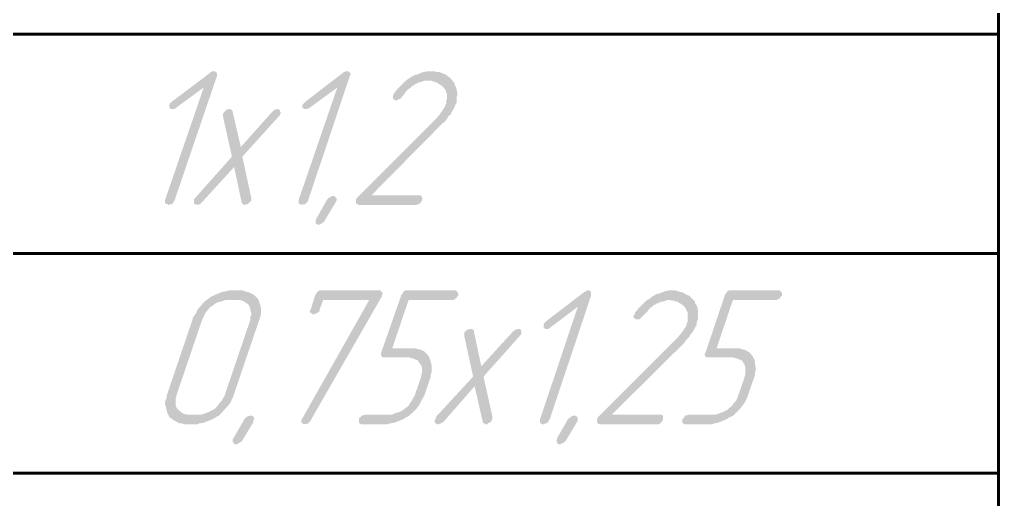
# Model space of a CAD drawing. Extents: x 346 to 4955, y 45 to 639.
# Drawn here: x 1548.9 to 1582.28, y 140.68 to 157.03 of the extents above; entities that cross this region are included whole.
import ezdxf

# ---------------------------------------------------------------- set-up
doc = ezdxf.new("R2010")
doc.units = 0
doc.header["$MEASUREMENT"] = 0
doc.layers.add('PDF _Геометрия', color=7, linetype='CONTINUOUS')
doc.layers.add('PDF _Сплошная заливка', color=7, linetype='CONTINUOUS')

msp = doc.modelspace()

# ---------------------------------------------------------------- hatches: boundary and pattern name
at = {"layer": 'PDF _Сплошная заливка', "transparency": 33554559}
for points in [[(1555.56, 155.27), (1555.586, 155.244), (1555.611, 155.219), (1555.636, 155.219), (1555.636, 155.194), (1555.636, 155.143), (1555.636, 155.118), (1554.194, 150.89), (1554.194, 150.865), (1554.168, 150.839), (1554.143, 150.789), (1554.118, 150.764), (1554.092, 150.738), (1554.067, 150.738), (1554.042, 150.738), (1553.991, 150.713), (1553.966, 150.713), (1553.966, 150.738), (1553.941, 150.738), (1553.89, 150.764), (1553.865, 150.764), (1553.865, 150.789), (1553.865, 150.839), (1553.865, 150.89), (1555.181, 154.713), (1554.244, 154.029), (1554.244, 154.004), (1554.219, 154.004), (1554.168, 153.979), (1554.118, 153.979), (1554.092, 153.979), (1554.067, 153.979), (1554.042, 153.979), (1554.017, 154.029), (1554.017, 154.029), (1554.017, 154.055), (1553.991, 154.08), (1554.017, 154.131), (1554.017, 154.131), (1554.017, 154.156), (1554.042, 154.181), (1554.092, 154.232), (1555.408, 155.219), (1555.408, 155.244), (1555.434, 155.244), (1555.484, 155.27), (1555.535, 155.27), (1555.535, 155.27)], [(1560.116, 155.27), (1560.141, 155.244), (1560.166, 155.219), (1560.166, 155.219), (1560.192, 155.194), (1560.192, 155.143), (1560.166, 155.118), (1558.749, 150.89), (1558.749, 150.865), (1558.724, 150.839), (1558.698, 150.789), (1558.648, 150.764), (1558.648, 150.738), (1558.623, 150.738), (1558.572, 150.738), (1558.521, 150.713), (1558.521, 150.713), (1558.496, 150.738), (1558.471, 150.738), (1558.42, 150.764), (1558.42, 150.764), (1558.42, 150.789), (1558.42, 150.839), (1558.42, 150.89), (1559.736, 154.713), (1558.8, 154.029), (1558.774, 154.004), (1558.749, 154.004), (1558.698, 153.979), (1558.673, 153.979), (1558.648, 153.979), (1558.623, 153.979), (1558.597, 153.979), (1558.572, 154.029), (1558.547, 154.029), (1558.547, 154.055), (1558.547, 154.08), (1558.547, 154.131), (1558.547, 154.131), (1558.572, 154.156), (1558.597, 154.181), (1558.648, 154.232), (1559.938, 155.219), (1559.964, 155.244), (1559.989, 155.244), (1560.014, 155.27), (1560.065, 155.27), (1560.09, 155.27)], [(1563.026, 155.27), (1563.051, 155.27), (1563.102, 155.244), (1563.203, 155.244), (1563.33, 155.194), (1563.456, 155.143), (1563.507, 155.093), (1563.558, 155.067), (1563.608, 155.017), (1563.659, 154.941), (1563.659, 154.941), (1563.684, 154.941), (1563.684, 154.915), (1563.709, 154.89), (1563.735, 154.865), (1563.735, 154.814), (1563.785, 154.713), (1563.811, 154.612), (1563.836, 154.46), (1563.811, 154.409), (1563.811, 154.333), (1563.811, 154.232), (1563.785, 154.156), (1563.785, 154.156), (1563.76, 154.131), (1563.76, 154.105), (1563.735, 154.055), (1563.709, 154.004), (1563.684, 153.953), (1563.608, 153.827), (1563.608, 153.827), (1563.608, 153.801), (1563.583, 153.776), (1563.532, 153.751), (1563.507, 153.7), (1563.456, 153.624), (1563.406, 153.548), (1563.33, 153.498), (1560.9, 151.042), (1562.545, 151.042), (1562.571, 151.042), (1562.596, 151.017), (1562.621, 150.991), (1562.621, 150.991), (1562.621, 150.966), (1562.646, 150.915), (1562.621, 150.89), (1562.621, 150.89), (1562.621, 150.865), (1562.596, 150.814), (1562.545, 150.764), (1562.545, 150.764), (1562.52, 150.738), (1562.469, 150.738), (1562.419, 150.713), (1560.47, 150.713), (1560.445, 150.738), (1560.419, 150.738), (1560.369, 150.764), (1560.369, 150.789), (1560.369, 150.814), (1560.369, 150.839), (1560.369, 150.89), (1560.369, 150.915), (1560.394, 150.915), (1560.394, 150.941), (1560.419, 150.966), (1563.127, 153.675), (1563.229, 153.801), (1563.304, 153.903), (1563.33, 153.928), (1563.33, 153.928), (1563.33, 153.953), (1563.355, 153.979), (1563.406, 154.055), (1563.431, 154.156), (1563.431, 154.156), (1563.456, 154.156), (1563.456, 154.206), (1563.456, 154.282), (1563.482, 154.358), (1563.482, 154.434), (1563.456, 154.536), (1563.431, 154.612), (1563.406, 154.662), (1563.355, 154.713), (1563.355, 154.713), (1563.355, 154.738), (1563.33, 154.738), (1563.304, 154.763), (1563.279, 154.789), (1563.229, 154.814), (1563.153, 154.865), (1563.127, 154.865), (1563.127, 154.89), (1563.102, 154.89), (1563.051, 154.915), (1563.001, 154.915), (1562.95, 154.941), (1562.849, 154.941), (1562.798, 154.941), (1562.773, 154.941), (1562.697, 154.941), (1562.621, 154.915), (1562.545, 154.89), (1562.469, 154.865), (1562.368, 154.814), (1562.368, 154.814), (1562.343, 154.789), (1562.292, 154.763), (1562.242, 154.713), (1562.166, 154.662), (1562.09, 154.586), (1562.014, 154.485), (1561.938, 154.384), (1561.913, 154.384), (1561.913, 154.358), (1561.887, 154.333), (1561.837, 154.308), (1561.837, 154.308), (1561.811, 154.308), (1561.786, 154.282), (1561.735, 154.282), (1561.735, 154.282), (1561.71, 154.282), (1561.659, 154.308), (1561.634, 154.333), (1561.634, 154.333), (1561.634, 154.358), (1561.634, 154.384), (1561.634, 154.434), (1561.659, 154.485), (1561.659, 154.51), (1561.685, 154.51), (1561.685, 154.536), (1561.71, 154.561), (1561.761, 154.637), (1561.837, 154.713), (1561.938, 154.814), (1562.039, 154.915), (1562.166, 155.017), (1562.292, 155.093), (1562.292, 155.093), (1562.292, 155.093), (1562.317, 155.118), (1562.343, 155.118), (1562.393, 155.143), (1562.495, 155.168), (1562.596, 155.219), (1562.697, 155.244), (1562.824, 155.27), (1562.95, 155.27), (1562.975, 155.27)], [(1557.711, 153.979), (1557.762, 153.953), (1557.787, 153.928), (1557.787, 153.903), (1557.787, 153.877), (1557.813, 153.852), (1557.787, 153.801), (1557.787, 153.801), (1557.787, 153.776), (1557.762, 153.751), (1557.737, 153.725), (1556.497, 152.358), (1556.8, 150.966), (1556.8, 150.966), (1556.8, 150.941), (1556.8, 150.915), (1556.8, 150.89), (1556.8, 150.865), (1556.775, 150.839), (1556.75, 150.814), (1556.699, 150.764), (1556.699, 150.764), (1556.674, 150.738), (1556.623, 150.738), (1556.573, 150.713), (1556.547, 150.713), (1556.522, 150.738), (1556.497, 150.764), (1556.471, 150.789), (1556.471, 150.814), (1556.218, 152.004), (1555.13, 150.814), (1555.054, 150.738), (1554.953, 150.713), (1554.953, 150.713), (1554.928, 150.738), (1554.877, 150.738), (1554.852, 150.764), (1554.852, 150.764), (1554.852, 150.814), (1554.852, 150.839), (1554.852, 150.89), (1554.852, 150.89), (1554.852, 150.915), (1554.877, 150.941), (1554.902, 150.966), (1556.142, 152.358), (1555.839, 153.725), (1555.839, 153.827), (1555.839, 153.827), (1555.864, 153.852), (1555.889, 153.877), (1555.915, 153.928), (1555.94, 153.928), (1555.965, 153.953), (1556.016, 153.979), (1556.066, 153.979), (1556.066, 153.979), (1556.117, 153.953), (1556.142, 153.928), (1556.168, 153.903), (1556.168, 153.877), (1556.446, 152.688), (1557.509, 153.877), (1557.585, 153.953), (1557.686, 153.979), (1557.686, 153.979)], [(1559.635, 151.017), (1559.66, 150.991), (1559.685, 150.966), (1559.685, 150.966), (1559.711, 150.941), (1559.711, 150.89), (1559.711, 150.865), (1559.711, 150.865), (1559.711, 150.865), (1559.685, 150.814), (1559.306, 150.181), (1559.281, 150.131), (1559.23, 150.105), (1559.205, 150.08), (1559.205, 150.08), (1559.154, 150.055), (1559.129, 150.055), (1559.103, 150.029), (1559.103, 150.029), (1559.053, 150.055), (1559.027, 150.055), (1559.027, 150.08), (1559.002, 150.08), (1559.002, 150.131), (1559.002, 150.181), (1559.002, 150.207), (1559.002, 150.207), (1559.027, 150.257), (1559.382, 150.89), (1559.432, 150.941), (1559.458, 150.966), (1559.483, 150.966), (1559.483, 150.991), (1559.534, 150.991), (1559.559, 151.017), (1559.584, 151.017), (1559.584, 151.017)], [(1561.204, 147.802), (1561.229, 147.776), (1561.255, 147.751), (1561.255, 147.751), (1561.28, 147.726), (1561.28, 147.7), (1561.255, 147.65), (1561.255, 147.599), (1558.825, 143.371), (1558.825, 143.371), (1558.825, 143.346), (1558.774, 143.321), (1558.749, 143.27), (1558.623, 143.245), (1558.623, 143.245), (1558.597, 143.245), (1558.547, 143.27), (1558.521, 143.295), (1558.521, 143.295), (1558.521, 143.321), (1558.496, 143.346), (1558.521, 143.397), (1558.547, 143.447), (1560.824, 147.473), (1559.255, 147.473), (1559.129, 147.143), (1559.129, 147.143), (1559.129, 147.093), (1559.078, 147.068), (1559.053, 147.017), (1559.027, 147.017), (1559.002, 147.017), (1558.977, 146.992), (1558.926, 146.992), (1558.901, 146.992), (1558.901, 146.992), (1558.876, 147.017), (1558.825, 147.017), (1558.825, 147.042), (1558.8, 147.068), (1558.8, 147.093), (1558.8, 147.118), (1558.825, 147.143), (1558.977, 147.624), (1558.977, 147.624), (1559.002, 147.65), (1559.002, 147.675), (1559.027, 147.7), (1559.053, 147.751), (1559.103, 147.776), (1559.129, 147.802), (1559.205, 147.802), (1561.153, 147.802)], [(1563.785, 147.802), (1563.811, 147.776), (1563.836, 147.751), (1563.836, 147.726), (1563.861, 147.7), (1563.861, 147.675), (1563.861, 147.624), (1563.836, 147.624), (1563.836, 147.599), (1563.811, 147.574), (1563.785, 147.523), (1563.76, 147.523), (1563.735, 147.498), (1563.684, 147.473), (1563.633, 147.473), (1562.166, 147.473), (1561.609, 145.827), (1562.317, 145.827), (1562.343, 145.827), (1562.393, 145.827), (1562.495, 145.802), (1562.596, 145.776), (1562.697, 145.726), (1562.773, 145.65), (1562.824, 145.599), (1562.849, 145.549), (1562.874, 145.523), (1562.874, 145.498), (1562.9, 145.447), (1562.925, 145.346), (1562.95, 145.27), (1562.95, 145.144), (1562.95, 145.017), (1562.925, 144.941), (1562.925, 144.865), (1562.697, 144.207), (1562.697, 144.207), (1562.697, 144.207), (1562.672, 144.182), (1562.672, 144.156), (1562.621, 144.08), (1562.571, 143.979), (1562.52, 143.878), (1562.419, 143.751), (1562.317, 143.65), (1562.166, 143.523), (1562.166, 143.523), (1562.166, 143.523), (1562.14, 143.498), (1562.115, 143.498), (1562.064, 143.473), (1562.039, 143.447), (1561.938, 143.397), (1561.811, 143.346), (1561.685, 143.295), (1561.533, 143.27), (1561.457, 143.245), (1561.381, 143.245), (1560.571, 143.245), (1560.546, 143.245), (1560.495, 143.27), (1560.47, 143.295), (1560.47, 143.295), (1560.47, 143.321), (1560.47, 143.371), (1560.47, 143.422), (1560.47, 143.422), (1560.47, 143.447), (1560.495, 143.473), (1560.546, 143.498), (1560.546, 143.523), (1560.597, 143.549), (1560.622, 143.549), (1560.698, 143.574), (1561.558, 143.574), (1561.609, 143.574), (1561.659, 143.599), (1561.735, 143.625), (1561.837, 143.65), (1561.938, 143.701), (1562.014, 143.751), (1562.039, 143.776), (1562.064, 143.802), (1562.115, 143.827), (1562.166, 143.878), (1562.216, 143.954), (1562.267, 144.03), (1562.317, 144.131), (1562.368, 144.207), (1562.596, 144.865), (1562.596, 144.89), (1562.596, 144.916), (1562.621, 144.966), (1562.621, 145.017), (1562.621, 145.093), (1562.621, 145.169), (1562.596, 145.245), (1562.545, 145.321), (1562.545, 145.321), (1562.52, 145.346), (1562.495, 145.397), (1562.469, 145.422), (1562.393, 145.447), (1562.343, 145.473), (1562.267, 145.498), (1562.166, 145.523), (1561.33, 145.523), (1561.305, 145.523), (1561.28, 145.523), (1561.255, 145.549), (1561.229, 145.599), (1561.229, 145.625), (1561.229, 145.675), (1561.913, 147.624), (1561.913, 147.624), (1561.913, 147.65), (1561.938, 147.675), (1561.963, 147.7), (1561.988, 147.751), (1562.014, 147.776), (1562.064, 147.802), (1562.115, 147.802), (1563.76, 147.802)], [(1568.315, 147.802), (1568.366, 147.776), (1568.391, 147.751), (1568.391, 147.751), (1568.391, 147.726), (1568.391, 147.675), (1568.391, 147.624), (1566.974, 143.397), (1566.949, 143.397), (1566.949, 143.371), (1566.923, 143.321), (1566.873, 143.27), (1566.873, 143.27), (1566.822, 143.27), (1566.797, 143.245), (1566.746, 143.245), (1566.746, 143.245), (1566.721, 143.245), (1566.696, 143.27), (1566.645, 143.27), (1566.645, 143.295), (1566.645, 143.321), (1566.645, 143.346), (1566.645, 143.397), (1567.936, 147.245), (1566.999, 146.536), (1566.999, 146.536), (1566.974, 146.511), (1566.923, 146.485), (1566.873, 146.485), (1566.873, 146.485), (1566.848, 146.485), (1566.797, 146.511), (1566.772, 146.536), (1566.772, 146.561), (1566.772, 146.587), (1566.772, 146.612), (1566.772, 146.662), (1566.772, 146.662), (1566.797, 146.688), (1566.822, 146.713), (1566.873, 146.764), (1568.164, 147.751), (1568.189, 147.751), (1568.214, 147.776), (1568.239, 147.802), (1568.29, 147.802), (1568.29, 147.802)], [(1571.226, 147.802), (1571.276, 147.802), (1571.327, 147.776), (1571.428, 147.751), (1571.529, 147.726), (1571.656, 147.65), (1571.732, 147.624), (1571.783, 147.574), (1571.833, 147.523), (1571.884, 147.473), (1571.884, 147.473), (1571.884, 147.473), (1571.909, 147.447), (1571.934, 147.422), (1571.934, 147.371), (1571.96, 147.346), (1572.01, 147.245), (1572.036, 147.118), (1572.036, 146.992), (1572.036, 146.916), (1572.036, 146.84), (1572.01, 146.764), (1571.985, 146.688), (1571.985, 146.662), (1571.985, 146.662), (1571.985, 146.612), (1571.96, 146.587), (1571.934, 146.536), (1571.909, 146.485), (1571.833, 146.359), (1571.833, 146.359), (1571.808, 146.333), (1571.783, 146.308), (1571.757, 146.257), (1571.732, 146.207), (1571.681, 146.156), (1571.605, 146.08), (1571.555, 146.004), (1569.1, 143.574), (1570.77, 143.574), (1570.77, 143.574), (1570.821, 143.549), (1570.846, 143.523), (1570.846, 143.523), (1570.846, 143.498), (1570.846, 143.447), (1570.846, 143.422), (1570.846, 143.397), (1570.821, 143.371), (1570.821, 143.346), (1570.77, 143.295), (1570.77, 143.295), (1570.745, 143.27), (1570.694, 143.245), (1570.644, 143.245), (1568.695, 143.245), (1568.67, 143.245), (1568.619, 143.27), (1568.594, 143.295), (1568.594, 143.295), (1568.594, 143.321), (1568.594, 143.371), (1568.594, 143.422), (1568.594, 143.422), (1568.619, 143.447), (1568.619, 143.473), (1568.644, 143.498), (1571.352, 146.207), (1571.454, 146.333), (1571.529, 146.435), (1571.529, 146.435), (1571.555, 146.46), (1571.555, 146.485), (1571.58, 146.511), (1571.631, 146.587), (1571.656, 146.688), (1571.656, 146.688), (1571.656, 146.688), (1571.681, 146.738), (1571.681, 146.789), (1571.681, 146.865), (1571.681, 146.966), (1571.681, 147.042), (1571.631, 147.143), (1571.605, 147.194), (1571.58, 147.245), (1571.58, 147.245), (1571.555, 147.245), (1571.555, 147.27), (1571.529, 147.295), (1571.479, 147.321), (1571.454, 147.346), (1571.352, 147.397), (1571.352, 147.397), (1571.327, 147.422), (1571.302, 147.422), (1571.276, 147.422), (1571.226, 147.447), (1571.175, 147.447), (1571.074, 147.473), (1571.023, 147.473), (1570.973, 147.473), (1570.922, 147.447), (1570.846, 147.422), (1570.77, 147.422), (1570.694, 147.371), (1570.593, 147.346), (1570.593, 147.321), (1570.568, 147.321), (1570.517, 147.295), (1570.467, 147.245), (1570.391, 147.194), (1570.315, 147.093), (1570.239, 147.017), (1570.138, 146.916), (1570.138, 146.916), (1570.112, 146.89), (1570.087, 146.865), (1570.062, 146.84), (1570.062, 146.84), (1570.036, 146.814), (1570.011, 146.814), (1569.96, 146.814), (1569.96, 146.814), (1569.935, 146.814), (1569.885, 146.84), (1569.859, 146.84), (1569.859, 146.865), (1569.834, 146.89), (1569.834, 146.916), (1569.859, 146.966), (1569.885, 147.017), (1569.885, 147.017), (1569.885, 147.042), (1569.91, 147.068), (1569.935, 147.093), (1569.986, 147.169), (1570.062, 147.245), (1570.163, 147.346), (1570.264, 147.447), (1570.391, 147.523), (1570.517, 147.624), (1570.517, 147.624), (1570.517, 147.624), (1570.542, 147.624), (1570.568, 147.65), (1570.618, 147.675), (1570.72, 147.7), (1570.796, 147.726), (1570.922, 147.776), (1571.049, 147.802), (1571.15, 147.802), (1571.201, 147.802)], [(1574.819, 147.802), (1574.845, 147.776), (1574.87, 147.751), (1574.895, 147.726), (1574.895, 147.7), (1574.895, 147.675), (1574.895, 147.624), (1574.895, 147.624), (1574.87, 147.599), (1574.845, 147.574), (1574.819, 147.523), (1574.794, 147.523), (1574.769, 147.498), (1574.718, 147.473), (1574.668, 147.473), (1573.225, 147.473), (1572.668, 145.827), (1573.352, 145.827), (1573.377, 145.827), (1573.453, 145.827), (1573.529, 145.802), (1573.63, 145.776), (1573.731, 145.726), (1573.833, 145.65), (1573.858, 145.599), (1573.908, 145.549), (1573.908, 145.523), (1573.934, 145.498), (1573.959, 145.447), (1573.984, 145.346), (1573.984, 145.27), (1574.01, 145.144), (1573.984, 145.017), (1573.984, 144.941), (1573.959, 144.865), (1573.731, 144.207), (1573.731, 144.207), (1573.731, 144.207), (1573.731, 144.182), (1573.706, 144.156), (1573.681, 144.08), (1573.63, 143.979), (1573.554, 143.878), (1573.453, 143.751), (1573.352, 143.65), (1573.225, 143.523), (1573.2, 143.523), (1573.2, 143.523), (1573.175, 143.498), (1573.149, 143.498), (1573.099, 143.473), (1573.073, 143.447), (1572.972, 143.397), (1572.846, 143.346), (1572.719, 143.295), (1572.592, 143.27), (1572.516, 143.245), (1572.441, 143.245), (1571.605, 143.245), (1571.58, 143.245), (1571.529, 143.27), (1571.504, 143.295), (1571.504, 143.295), (1571.504, 143.321), (1571.504, 143.371), (1571.504, 143.422), (1571.504, 143.422), (1571.529, 143.447), (1571.555, 143.473), (1571.58, 143.498), (1571.58, 143.523), (1571.631, 143.549), (1571.681, 143.549), (1571.732, 143.574), (1572.592, 143.574), (1572.643, 143.574), (1572.719, 143.599), (1572.795, 143.625), (1572.871, 143.65), (1572.972, 143.701), (1573.073, 143.751), (1573.073, 143.776), (1573.099, 143.802), (1573.149, 143.827), (1573.2, 143.878), (1573.25, 143.954), (1573.326, 144.03), (1573.377, 144.131), (1573.402, 144.207), (1573.63, 144.865), (1573.63, 144.89), (1573.655, 144.916), (1573.655, 144.966), (1573.655, 145.017), (1573.655, 145.093), (1573.655, 145.169), (1573.63, 145.245), (1573.605, 145.321), (1573.579, 145.321), (1573.579, 145.346), (1573.554, 145.397), (1573.504, 145.422), (1573.453, 145.447), (1573.377, 145.473), (1573.301, 145.498), (1573.2, 145.523), (1572.365, 145.523), (1572.339, 145.523), (1572.314, 145.523), (1572.289, 145.549), (1572.263, 145.599), (1572.263, 145.625), (1572.289, 145.675), (1572.947, 147.624), (1572.947, 147.624), (1572.947, 147.65), (1572.972, 147.675), (1572.997, 147.7), (1573.023, 147.751), (1573.048, 147.776), (1573.099, 147.802), (1573.149, 147.802), (1574.794, 147.802)], [(1565.936, 146.485), (1565.962, 146.485), (1566.012, 146.435), (1566.012, 146.435), (1566.012, 146.409), (1566.012, 146.384), (1566.012, 146.333), (1566.012, 146.333), (1566.012, 146.308), (1565.987, 146.283), (1565.962, 146.257), (1564.722, 144.865), (1565.025, 143.498), (1565.025, 143.473), (1565.025, 143.473), (1565.025, 143.447), (1565.025, 143.397), (1565, 143.397), (1565, 143.371), (1564.975, 143.321), (1564.924, 143.295), (1564.899, 143.295), (1564.874, 143.27), (1564.848, 143.245), (1564.798, 143.245), (1564.772, 143.245), (1564.747, 143.27), (1564.696, 143.295), (1564.696, 143.295), (1564.696, 143.321), (1564.418, 144.536), (1563.355, 143.321), (1563.254, 143.27), (1563.178, 143.245), (1563.153, 143.245), (1563.127, 143.245), (1563.102, 143.27), (1563.077, 143.295), (1563.077, 143.295), (1563.051, 143.321), (1563.051, 143.371), (1563.077, 143.397), (1563.077, 143.422), (1563.077, 143.422), (1563.102, 143.447), (1563.102, 143.498), (1564.367, 144.865), (1564.064, 146.257), (1564.064, 146.333), (1564.064, 146.359), (1564.089, 146.384), (1564.114, 146.409), (1564.14, 146.435), (1564.165, 146.46), (1564.19, 146.46), (1564.241, 146.485), (1564.291, 146.485), (1564.291, 146.485), (1564.342, 146.485), (1564.367, 146.46), (1564.393, 146.435), (1564.393, 146.409), (1564.646, 145.219), (1565.734, 146.409), (1565.81, 146.46), (1565.886, 146.485), (1565.911, 146.485)], [(1556.826, 143.523), (1556.851, 143.523), (1556.876, 143.498), (1556.876, 143.498), (1556.902, 143.447), (1556.902, 143.422), (1556.902, 143.397), (1556.876, 143.397), (1556.876, 143.371), (1556.876, 143.321), (1556.497, 142.688), (1556.446, 142.637), (1556.395, 142.612), (1556.37, 142.612), (1556.37, 142.587), (1556.345, 142.587), (1556.32, 142.561), (1556.294, 142.561), (1556.294, 142.561), (1556.244, 142.561), (1556.218, 142.587), (1556.193, 142.612), (1556.193, 142.612), (1556.168, 142.663), (1556.168, 142.688), (1556.168, 142.713), (1556.168, 142.739), (1556.193, 142.764), (1556.573, 143.422), (1556.598, 143.447), (1556.623, 143.473), (1556.648, 143.498), (1556.674, 143.498), (1556.699, 143.523), (1556.75, 143.523), (1556.775, 143.549), (1556.775, 143.549)], [(1567.86, 143.523), (1567.885, 143.523), (1567.911, 143.498), (1567.911, 143.498), (1567.936, 143.447), (1567.936, 143.422), (1567.936, 143.397), (1567.936, 143.397), (1567.936, 143.371), (1567.911, 143.321), (1567.531, 142.688), (1567.48, 142.637), (1567.455, 142.612), (1567.43, 142.612), (1567.404, 142.587), (1567.379, 142.587), (1567.354, 142.561), (1567.328, 142.561), (1567.328, 142.561), (1567.278, 142.561), (1567.252, 142.587), (1567.227, 142.612), (1567.227, 142.612), (1567.227, 142.663), (1567.202, 142.688), (1567.227, 142.713), (1567.227, 142.739), (1567.227, 142.764), (1567.607, 143.422), (1567.632, 143.447), (1567.683, 143.473), (1567.708, 143.498), (1567.708, 143.498), (1567.733, 143.523), (1567.784, 143.523), (1567.809, 143.549), (1567.809, 143.549)]]:
    msp.add_hatch(color=256, dxfattribs=at).paths.add_polyline_path(points)
h = msp.add_hatch(color=256, dxfattribs=at)
h.paths.add_polyline_path([(1556.32, 147.473), (1555.965, 147.473), (1555.915, 147.473), (1555.839, 147.447), (1555.763, 147.422), (1555.661, 147.397), (1555.56, 147.346), (1555.484, 147.27), (1555.459, 147.27), (1555.434, 147.245), (1555.383, 147.219), (1555.332, 147.143), (1555.282, 147.093), (1555.231, 147.017), (1555.181, 146.916), (1555.13, 146.814), (1554.244, 144.207), (1554.244, 144.207), (1554.244, 144.182), (1554.219, 144.131), (1554.219, 144.055), (1554.219, 144.004), (1554.219, 143.903), (1554.244, 143.827), (1554.295, 143.751), (1554.295, 143.751), (1554.32, 143.726), (1554.345, 143.701), (1554.396, 143.675), (1554.447, 143.625), (1554.497, 143.599), (1554.599, 143.574), (1554.674, 143.574), (1555.054, 143.574), (1555.105, 143.574), (1555.181, 143.599), (1555.257, 143.625), (1555.332, 143.65), (1555.434, 143.701), (1555.535, 143.751), (1555.535, 143.751), (1555.56, 143.776), (1555.611, 143.827), (1555.661, 143.878), (1555.712, 143.954), (1555.788, 144.03), (1555.839, 144.131), (1555.889, 144.207), (1556.775, 146.814), (1556.775, 146.84), (1556.775, 146.865), (1556.775, 146.916), (1556.8, 146.966), (1556.8, 147.042), (1556.775, 147.118), (1556.775, 147.194), (1556.724, 147.27), (1556.724, 147.295), (1556.699, 147.321), (1556.674, 147.346), (1556.623, 147.371), (1556.573, 147.422), (1556.497, 147.447), (1556.421, 147.473)], flags=0)
h.paths.add_polyline_path([(1556.497, 147.802), (1556.573, 147.776), (1556.648, 147.751), (1556.75, 147.726), (1556.851, 147.675), (1556.952, 147.599), (1556.977, 147.574), (1557.028, 147.523), (1557.028, 147.498), (1557.053, 147.473), (1557.079, 147.397), (1557.104, 147.321), (1557.129, 147.219), (1557.129, 147.093), (1557.129, 146.966), (1557.104, 146.89), (1557.079, 146.814), (1556.193, 144.207), (1556.193, 144.207), (1556.193, 144.207), (1556.193, 144.182), (1556.168, 144.156), (1556.142, 144.08), (1556.092, 143.979), (1556.016, 143.878), (1555.915, 143.776), (1555.813, 143.65), (1555.687, 143.523), (1555.661, 143.523), (1555.661, 143.523), (1555.636, 143.498), (1555.611, 143.498), (1555.586, 143.473), (1555.535, 143.447), (1555.434, 143.397), (1555.307, 143.346), (1555.181, 143.295), (1555.029, 143.27), (1554.978, 143.245), (1554.902, 143.245), (1554.523, 143.245), (1554.497, 143.245), (1554.447, 143.27), (1554.345, 143.27), (1554.27, 143.321), (1554.168, 143.371), (1554.067, 143.447), (1554.017, 143.473), (1553.991, 143.523), (1553.991, 143.523), (1553.991, 143.549), (1553.966, 143.574), (1553.941, 143.625), (1553.915, 143.726), (1553.89, 143.827), (1553.865, 143.928), (1553.865, 144.004), (1553.89, 144.08), (1553.915, 144.131), (1553.915, 144.207), (1554.801, 146.814), (1554.801, 146.84), (1554.801, 146.84), (1554.801, 146.865), (1554.826, 146.89), (1554.877, 146.966), (1554.928, 147.042), (1554.978, 147.169), (1555.079, 147.27), (1555.181, 147.397), (1555.307, 147.498), (1555.332, 147.498), (1555.332, 147.523), (1555.358, 147.523), (1555.383, 147.548), (1555.408, 147.574), (1555.459, 147.599), (1555.56, 147.65), (1555.687, 147.7), (1555.813, 147.751), (1555.965, 147.776), (1556.041, 147.802), (1556.471, 147.802)], flags=0)

# ---------------------------------------------------------------- linework, layer by layer
at = {"layer": 'PDF _Геометрия', "lineweight": 60}
msp.add_lwpolyline([(1582.28, 66.83), (1515.523, 66.83), (1515.523, 193.906), (1582.28, 193.906)], close=True, dxfattribs=at)
for points in [[(1515.523, 156.531), (1582.28, 156.531)], [(1515.523, 149.056), (1582.28, 149.056)], [(1515.523, 141.581), (1582.28, 141.581)]]:
    msp.add_lwpolyline(points, dxfattribs=at)

doc.saveas('drawing.dxf')
